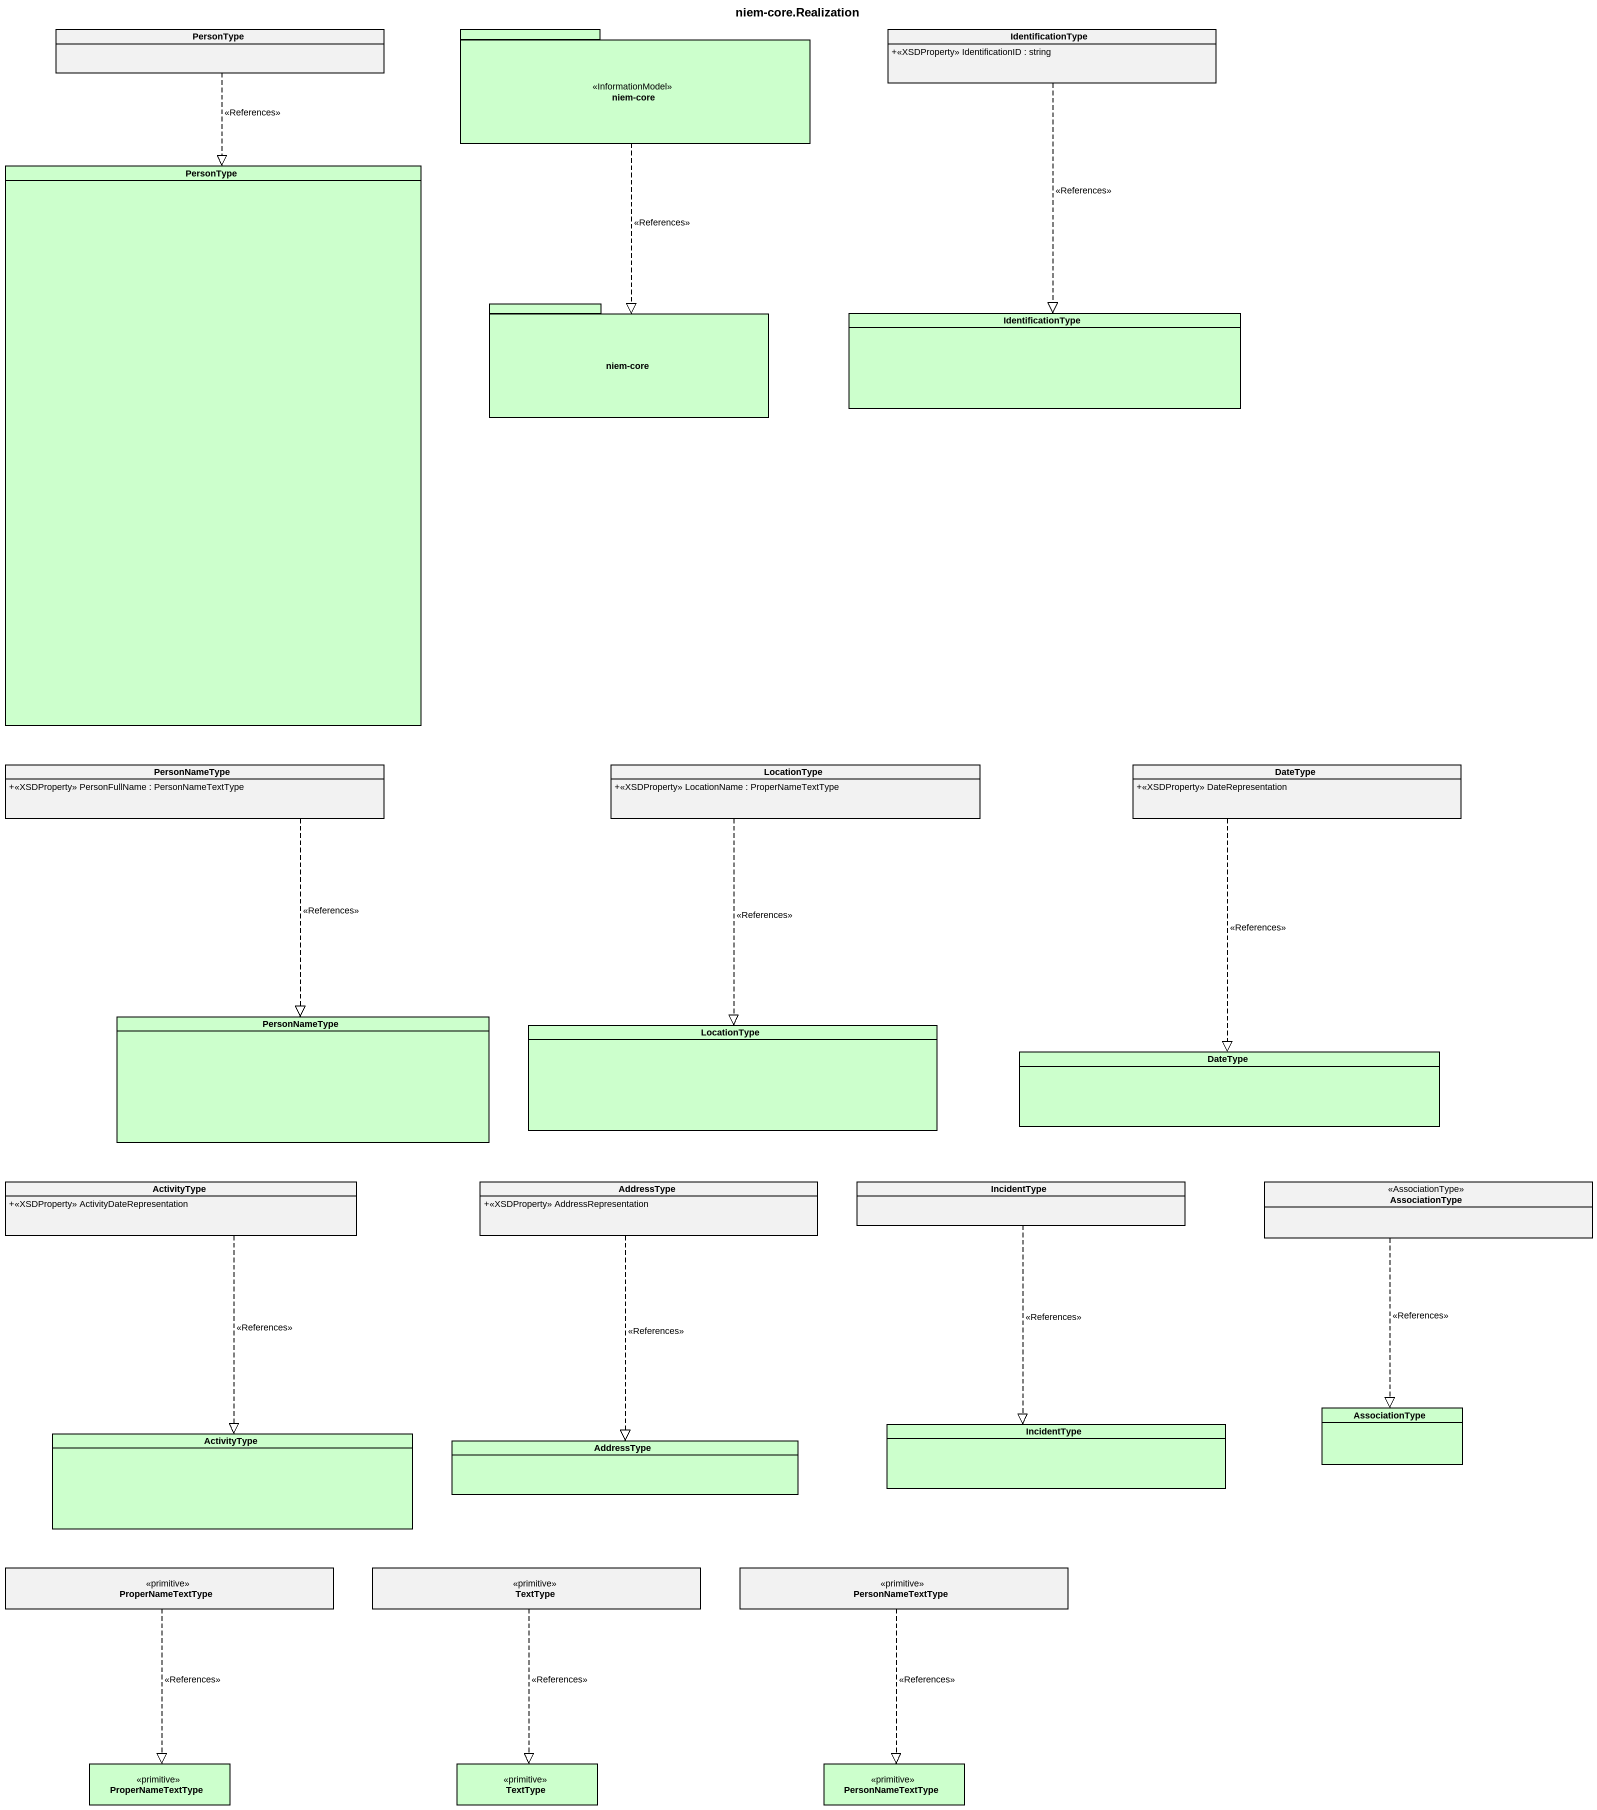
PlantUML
@startuml
title niem-core.Realization
hide circle
hide empty members
skinparam classAttributeIconSize 0
class PersonType
package "niem-core" as niem_core <<InformationModel>> #CCFFCC {
}
class IdentificationType {
  +<<XSDProperty>> IdentificationID : string
}
class "PersonType" as PersonType_2 #CCFFCC
package "niem-core" as niem_core_2 #CCFFCC {
}
class "IdentificationType" as IdentificationType_2 #CCFFCC
class PersonNameType {
  +<<XSDProperty>> PersonFullName : PersonNameTextType
}
class LocationType {
  +<<XSDProperty>> LocationName : ProperNameTextType
}
class DateType {
  +<<XSDProperty>> DateRepresentation
}
class "PersonNameType" as PersonNameType_2 #CCFFCC
class "LocationType" as LocationType_2 #CCFFCC
class "DateType" as DateType_2 #CCFFCC
class ActivityType {
  +<<XSDProperty>> ActivityDateRepresentation
}
class AddressType {
  +<<XSDProperty>> AddressRepresentation
}
class IncidentType
class AssociationType <<AssociationType>>
class "ActivityType" as ActivityType_2 #CCFFCC
class "AddressType" as AddressType_2 #CCFFCC
class "IncidentType" as IncidentType_2 #CCFFCC
class "AssociationType" as AssociationType_2 #CCFFCC
class ProperNameTextType <<primitive>>
class TextType <<primitive>>
class PersonNameTextType <<primitive>>
class "ProperNameTextType" as ProperNameTextType_2 <<primitive>> #CCFFCC
class "TextType" as TextType_2 <<primitive>> #CCFFCC
class "PersonNameTextType" as PersonNameTextType_2 <<primitive>> #CCFFCC
PersonType ..|> PersonType_2 : <<References>>
niem_core ..|> niem_core_2 : <<References>>
IdentificationType ..|> IdentificationType_2 : <<References>>
PersonNameType ..|> PersonNameType_2 : <<References>>
LocationType ..|> LocationType_2 : <<References>>
DateType ..|> DateType_2 : <<References>>
ActivityType ..|> ActivityType_2 : <<References>>
AddressType ..|> AddressType_2 : <<References>>
IncidentType ..|> IncidentType_2 : <<References>>
AssociationType ..|> AssociationType_2 : <<References>>
ProperNameTextType ..|> ProperNameTextType_2 : <<References>>
TextType ..|> TextType_2 : <<References>>
PersonNameTextType ..|> PersonNameTextType_2 : <<References>>
@enduml
